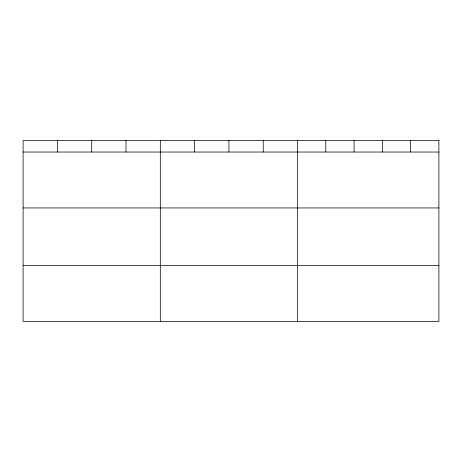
<?xml version="1.0" encoding="UTF-8"?>
<svg xmlns="http://www.w3.org/2000/svg" width="462" height="462" viewBox="0 0 462 462"><rect width="100%" height="100%" fill="white"/><g stroke="black" fill="none" stroke-linecap="round" stroke-linejoin="round"><path stroke-width="0.69" d="M23.1 152.038L438.9 152.038M23.1 207.946L438.9 207.946M23.1 265.546L438.9 265.546M410.626 140.546L410.626 152.038M382.351 140.546L382.351 152.038M354.077 140.546L354.077 152.038M325.802 140.546L325.802 152.038M297.528 140.546L297.528 321.454M263.225 140.546L263.225 152.038M228.921 140.546L228.921 152.038M194.618 140.546L194.618 152.038M160.314 140.546L160.314 321.454M126.01 140.546L126.01 152.038M91.707 140.546L91.707 152.038M57.404 140.546L57.404 152.038M438.9 140.546L23.1 140.546L23.1 321.454L438.9 321.454L438.9 140.546"/></g></svg>
